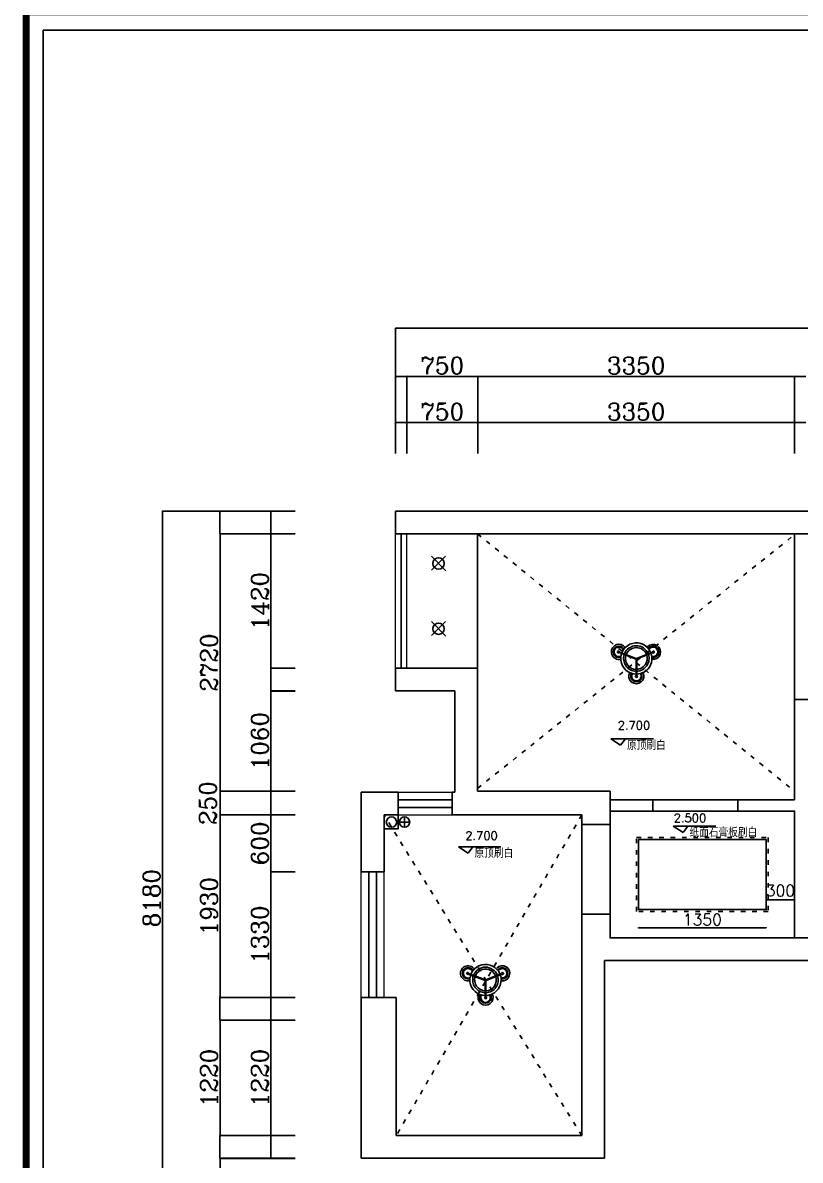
# Model space of a CAD drawing. Header units: millimetres. Extents: x 512961 to 1001058, y -961995 to -458543.
# Drawn here: x 773196 to 781415, y -936326 to -924303 of the extents above; entities that cross this region are included whole.
import ezdxf

# ---------------------------------------------------------------- set-up
doc = ezdxf.new("R2010")
doc.units = ezdxf.units.MM
doc.header["$MEASUREMENT"] = 0
doc.header["$PDMODE"] = 3
doc.linetypes.add('ACAD_ISO03W100', pattern=[30, 12, -18])
doc.layers.get('0').update_dxf_attribs({"linetype": 'CONTINUOUS'})
doc.layers.get('DEFPOINTS').update_dxf_attribs({"linetype": 'CONTINUOUS'})
for name, color, linetype in [('0-ELV-01-细实线', 1, 'CONTINUOUS'), ('1', 7, 'CONTINUOUS'), ('2', 4, 'CONTINUOUS'), ('txt', 7, 'CONTINUOUS'), ('WINDOW', 5, 'CONTINUOUS'), ('WINDOW_TEXT', 7, 'CONTINUOUS'), ('辅助线', 8, 'CONTINUOUS')]:
    doc.layers.add(name, color=color, linetype=linetype)
doc.layers.add('门窗', color=4, linetype='CONTINUOUS', lineweight=13)
doc.styles.get("Standard").update_dxf_attribs({"font": 'complex.shx', "bigfont": 'hzxy.shx'})
doc.dimstyles.new('LMDIM40', dxfattribs={"dimtxt": 80, "dimasz": 20, "dimexe": 0, "dimexo": 0, "dimgap": 25, "dimtad": 1, "dimdec": 0, "dimzin": 0, "dimdsep": 46, "dimtxsty": 'Standard', "dimblk1": 'DOT', "dimblk2": 'DOT', "dimsah": 1, "dimcen": 0, "dimclrd": 2, "dimclre": 2, "dimclrt": 2, "dimadec": 0, "dimazin": 0, "dimtfac": 1, "dimtdec": 0, "dimtmove": 2, "dimatfit": 3, "dimldrblk": 'DOT', "dimfxl": 0, "dimtolj": 1, "dimtzin": 0, "dimarcsym": 0})

# ---------------------------------------------------------------- blocks, each defined once
blk = doc.blocks.new('_ArchTick')
at = {"color": 0, "linetype": 'ByBlock', "const_width": 0.15}
blk.add_lwpolyline([(-0.5, -0.5), (0.5, 0.5)], dxfattribs=at)
blk = doc.blocks.new('*D587')
at = {"layer": 'DEFPOINTS', "color": 0}
for p in [(778005, -928529), (777255, -928856), (778005, -928856)]:
    blk.add_point(p, dxfattribs=at)
at = {"layer": 'txt', "color": 2, "lineweight": -2}
for p, q in [((777255, -928856), (777255, -928529)), ((777255, -928529), (778005, -928529)), ((778005, -928856), (778005, -928529))]:
    blk.add_line(p, q, dxfattribs=at)
at = {"layer": 'txt', "color": 2, "lineweight": -2, "xscale": 20, "yscale": 20, "zscale": 20, "rotation": 180}
blk.add_blockref('_ArchTick', (777255, -928529), dxfattribs=at)
at = {"layer": 'txt', "color": 2, "lineweight": -2, "xscale": 20, "yscale": 20, "zscale": 20}
blk.add_blockref('_ArchTick', (778005, -928529), dxfattribs=at)
at = {"layer": 'txt', "color": 2, "insert": (777630, -928414), "char_height": 180, "attachment_point": 5}
blk.add_mtext('\\A1;750', dxfattribs=at)
blk = doc.blocks.new('_DOT')
at = {"color": 0, "linetype": 'ByBlock'}
blk.add_line((-0.5, 0), (-1, 0), dxfattribs=at)
at = {"color": 0, "linetype": 'ByBlock', "const_width": 0.5}
blk.add_lwpolyline([(-0.25, 0, 1), (0.25, 0, 1)], format="xyb", close=True, dxfattribs=at)
blk = doc.blocks.new('DOT')
at = {"color": 0, "linetype": 'ByBlock'}
blk.add_line((-0.35, 0), (-1, 0), dxfattribs=at)
at = {"color": 0, "linetype": 'ByBlock', "const_width": 0.35}
blk.add_lwpolyline([(-0.175, 0, 1), (0.175, 0, 1)], format="xyb", close=True, dxfattribs=at)
blk = doc.blocks.new('*D588')
at = {"layer": 'DEFPOINTS', "color": 0}
for p in [(781355, -928529), (778005, -928856), (781355, -928856)]:
    blk.add_point(p, dxfattribs=at)
at = {"layer": 'txt', "color": 2, "lineweight": -2}
for p, q in [((778005, -928856), (778005, -928529)), ((778005, -928529), (781355, -928529)), ((781355, -928856), (781355, -928529))]:
    blk.add_line(p, q, dxfattribs=at)
at = {"layer": 'txt', "color": 2, "lineweight": -2, "xscale": 20, "yscale": 20, "zscale": 20, "rotation": 180}
blk.add_blockref('_ArchTick', (778005, -928529), dxfattribs=at)
at = {"layer": 'txt', "color": 2, "lineweight": -2, "xscale": 20, "yscale": 20, "zscale": 20}
blk.add_blockref('_ArchTick', (781355, -928529), dxfattribs=at)
at = {"layer": 'txt', "color": 2, "insert": (779680, -928414), "char_height": 180, "attachment_point": 5}
blk.add_mtext('\\A1;3350', dxfattribs=at)
blk = doc.blocks.new('*D596')
at = {"layer": 'DEFPOINTS', "color": 0}
for p in [(778005, -928041), (777255, -928856), (778005, -928856)]:
    blk.add_point(p, dxfattribs=at)
at = {"layer": 'txt', "color": 2, "lineweight": -2}
for p, q in [((777255, -928856), (777255, -928041)), ((777255, -928041), (778005, -928041)), ((778005, -928856), (778005, -928041))]:
    blk.add_line(p, q, dxfattribs=at)
at = {"layer": 'txt', "color": 2, "lineweight": -2, "xscale": 20, "yscale": 20, "zscale": 20, "rotation": 180}
blk.add_blockref('_ArchTick', (777255, -928041), dxfattribs=at)
at = {"layer": 'txt', "color": 2, "lineweight": -2, "xscale": 20, "yscale": 20, "zscale": 20}
blk.add_blockref('_ArchTick', (778005, -928041), dxfattribs=at)
at = {"layer": 'txt', "color": 2, "insert": (777630, -927926), "char_height": 180, "attachment_point": 5}
blk.add_mtext('\\A1;750', dxfattribs=at)
blk = doc.blocks.new('*D597')
at = {"layer": 'DEFPOINTS', "color": 0}
for p in [(781355, -928041), (778005, -928856), (781355, -928856)]:
    blk.add_point(p, dxfattribs=at)
at = {"layer": 'txt', "color": 2, "lineweight": -2}
for p, q in [((778005, -928856), (778005, -928041)), ((778005, -928041), (781355, -928041)), ((781355, -928856), (781355, -928041))]:
    blk.add_line(p, q, dxfattribs=at)
at = {"layer": 'txt', "color": 2, "lineweight": -2, "xscale": 20, "yscale": 20, "zscale": 20, "rotation": 180}
blk.add_blockref('_ArchTick', (778005, -928041), dxfattribs=at)
at = {"layer": 'txt', "color": 2, "lineweight": -2, "xscale": 20, "yscale": 20, "zscale": 20}
blk.add_blockref('_ArchTick', (781355, -928041), dxfattribs=at)
at = {"layer": 'txt', "color": 2, "insert": (779680, -927926), "char_height": 180, "attachment_point": 5}
blk.add_mtext('\\A1;3350', dxfattribs=at)
blk = doc.blocks.new('*D603')
at = {"layer": 'DEFPOINTS', "color": 0}
for p in [(792155, -927530), (777135, -928856), (792155, -928856)]:
    blk.add_point(p, dxfattribs=at)
at = {"layer": 'txt', "color": 2, "lineweight": -2}
for p, q in [((777135, -928856), (777135, -927530)), ((777135, -927530), (792155, -927530)), ((792155, -928856), (792155, -927530))]:
    blk.add_line(p, q, dxfattribs=at)
at = {"layer": 'txt', "color": 2, "lineweight": -2, "xscale": 20, "yscale": 20, "zscale": 20, "rotation": 180}
blk.add_blockref('_ArchTick', (777135, -927530), dxfattribs=at)
at = {"layer": 'txt', "color": 2, "lineweight": -2, "xscale": 20, "yscale": 20, "zscale": 20}
blk.add_blockref('_ArchTick', (792155, -927530), dxfattribs=at)
at = {"layer": 'txt', "color": 2, "insert": (784645, -927415), "char_height": 180, "attachment_point": 5}
blk.add_mtext('\\A1;15020', dxfattribs=at)
blk = doc.blocks.new('*D605')
at = {"layer": 'DEFPOINTS', "color": 0}
for p in [(775818, -934846), (776076, -934846), (776076, -936066)]:
    blk.add_point(p, dxfattribs=at)
at = {"layer": 'txt', "color": 2, "lineweight": -2}
for p, q in [((776076, -934846), (775818, -934846)), ((775818, -936066), (775818, -934846)), ((776076, -936066), (775818, -936066))]:
    blk.add_line(p, q, dxfattribs=at)
at = {"layer": 'txt', "color": 2, "lineweight": -2, "xscale": 20, "yscale": 20, "zscale": 20}
for p, rotation in [((775818, -934846), 90), ((775818, -936066), 270)]:
    blk.add_blockref('_ArchTick', p, dxfattribs=dict(at, rotation=rotation))
at = {"layer": 'txt', "color": 2, "insert": (775703, -935456), "char_height": 180, "attachment_point": 5, "rotation": 90}
blk.add_mtext('\\A1;1220', dxfattribs=at)
blk = doc.blocks.new('*D606')
at = {"layer": 'DEFPOINTS', "color": 0}
for p in [(775818, -933276), (776076, -933276), (776076, -934606)]:
    blk.add_point(p, dxfattribs=at)
at = {"layer": 'txt', "color": 2, "lineweight": -2}
for p, q in [((776076, -933276), (775818, -933276)), ((775818, -934606), (775818, -933276)), ((776076, -934606), (775818, -934606))]:
    blk.add_line(p, q, dxfattribs=at)
at = {"layer": 'txt', "color": 2, "lineweight": -2, "xscale": 20, "yscale": 20, "zscale": 20}
for p, rotation in [((775818, -933276), 90), ((775818, -934606), 270)]:
    blk.add_blockref('_ArchTick', p, dxfattribs=dict(at, rotation=rotation))
at = {"layer": 'txt', "color": 2, "insert": (775703, -933941), "char_height": 180, "attachment_point": 5, "rotation": 90}
blk.add_mtext('\\A1;1330', dxfattribs=at)
blk = doc.blocks.new('*D607')
at = {"layer": 'DEFPOINTS', "color": 0}
for p in [(775818, -932676), (776076, -932676), (776076, -933276)]:
    blk.add_point(p, dxfattribs=at)
at = {"layer": 'txt', "color": 2, "lineweight": -2}
for p, q in [((776076, -932676), (775818, -932676)), ((775818, -933276), (775818, -932676)), ((776076, -933276), (775818, -933276))]:
    blk.add_line(p, q, dxfattribs=at)
at = {"layer": 'txt', "color": 2, "lineweight": -2, "xscale": 20, "yscale": 20, "zscale": 20}
for p, rotation in [((775818, -932676), 90), ((775818, -933276), 270)]:
    blk.add_blockref('_ArchTick', p, dxfattribs=dict(at, rotation=rotation))
at = {"layer": 'txt', "color": 2, "insert": (775703, -932976), "char_height": 180, "attachment_point": 5, "rotation": 90}
blk.add_mtext('\\A1;600', dxfattribs=at)
blk = doc.blocks.new('*D608')
at = {"layer": 'DEFPOINTS', "color": 0}
for p in [(775818, -931366), (776076, -931366), (776076, -932426)]:
    blk.add_point(p, dxfattribs=at)
at = {"layer": 'txt', "color": 2, "lineweight": -2}
for p, q in [((776076, -931366), (775818, -931366)), ((775818, -932426), (775818, -931366)), ((776076, -932426), (775818, -932426))]:
    blk.add_line(p, q, dxfattribs=at)
at = {"layer": 'txt', "color": 2, "lineweight": -2, "xscale": 20, "yscale": 20, "zscale": 20}
for p, rotation in [((775818, -931366), 90), ((775818, -932426), 270)]:
    blk.add_blockref('_ArchTick', p, dxfattribs=dict(at, rotation=rotation))
at = {"layer": 'txt', "color": 2, "insert": (775703, -931896), "char_height": 180, "attachment_point": 5, "rotation": 90}
blk.add_mtext('\\A1;1060', dxfattribs=at)
blk = doc.blocks.new('*D609')
at = {"layer": 'DEFPOINTS', "color": 0}
for p in [(775818, -929706), (776076, -929706), (776076, -931126)]:
    blk.add_point(p, dxfattribs=at)
at = {"layer": 'txt', "color": 2, "lineweight": -2}
for p, q in [((776076, -929706), (775818, -929706)), ((775818, -931126), (775818, -929706)), ((776076, -931126), (775818, -931126))]:
    blk.add_line(p, q, dxfattribs=at)
at = {"layer": 'txt', "color": 2, "lineweight": -2, "xscale": 20, "yscale": 20, "zscale": 20}
for p, rotation in [((775818, -929706), 90), ((775818, -931126), 270)]:
    blk.add_blockref('_ArchTick', p, dxfattribs=dict(at, rotation=rotation))
at = {"layer": 'txt', "color": 2, "insert": (775703, -930416), "char_height": 180, "attachment_point": 5, "rotation": 90}
blk.add_mtext('\\A1;1420', dxfattribs=at)
blk = doc.blocks.new('*D610')
at = {"layer": 'DEFPOINTS', "color": 0}
for p in [(776076, -929706), (775281, -932426), (776076, -932426)]:
    blk.add_point(p, dxfattribs=at)
at = {"layer": 'txt', "color": 2, "lineweight": -2}
for p, q in [((776076, -929706), (775281, -929706)), ((775281, -929706), (775281, -932426)), ((776076, -932426), (775281, -932426))]:
    blk.add_line(p, q, dxfattribs=at)
at = {"layer": 'txt', "color": 2, "lineweight": -2, "xscale": 20, "yscale": 20, "zscale": 20}
for p, rotation in [((775281, -929706), 90), ((775281, -932426), 270)]:
    blk.add_blockref('_ArchTick', p, dxfattribs=dict(at, rotation=rotation))
at = {"layer": 'txt', "color": 2, "insert": (775166, -931066), "char_height": 180, "attachment_point": 5, "rotation": 90}
blk.add_mtext('\\A1;2720', dxfattribs=at)
blk = doc.blocks.new('*D611')
at = {"layer": 'DEFPOINTS', "color": 0}
for p in [(776076, -932426), (775281, -932676), (776076, -932676)]:
    blk.add_point(p, dxfattribs=at)
at = {"layer": 'txt', "color": 2, "lineweight": -2}
for p, q in [((776076, -932426), (775281, -932426)), ((775281, -932426), (775281, -932676)), ((776076, -932676), (775281, -932676))]:
    blk.add_line(p, q, dxfattribs=at)
at = {"layer": 'txt', "color": 2, "lineweight": -2, "xscale": 20, "yscale": 20, "zscale": 20}
for p, rotation in [((775281, -932426), 90), ((775281, -932676), 270)]:
    blk.add_blockref('_ArchTick', p, dxfattribs=dict(at, rotation=rotation))
at = {"layer": 'txt', "color": 2, "insert": (775153, -932551), "char_height": 180, "attachment_point": 5, "rotation": 90}
blk.add_mtext('\\A1;250', dxfattribs=at)
blk = doc.blocks.new('*D612')
at = {"layer": 'DEFPOINTS', "color": 0}
for p in [(776076, -932676), (775281, -934606), (776076, -934606)]:
    blk.add_point(p, dxfattribs=at)
at = {"layer": 'txt', "color": 2, "lineweight": -2}
for p, q in [((776076, -932676), (775281, -932676)), ((775281, -932676), (775281, -934606)), ((776076, -934606), (775281, -934606))]:
    blk.add_line(p, q, dxfattribs=at)
at = {"layer": 'txt', "color": 2, "lineweight": -2, "xscale": 20, "yscale": 20, "zscale": 20}
for p, rotation in [((775281, -932676), 90), ((775281, -934606), 270)]:
    blk.add_blockref('_ArchTick', p, dxfattribs=dict(at, rotation=rotation))
at = {"layer": 'txt', "color": 2, "insert": (775166, -933641), "char_height": 180, "attachment_point": 5, "rotation": 90}
blk.add_mtext('\\A1;1930', dxfattribs=at)
blk = doc.blocks.new('*D613')
at = {"layer": 'DEFPOINTS', "color": 0}
for p in [(776076, -934846), (775281, -936066), (776076, -936066)]:
    blk.add_point(p, dxfattribs=at)
at = {"layer": 'txt', "color": 2, "lineweight": -2}
for p, q in [((776076, -934846), (775281, -934846)), ((775281, -934846), (775281, -936066)), ((776076, -936066), (775281, -936066))]:
    blk.add_line(p, q, dxfattribs=at)
at = {"layer": 'txt', "color": 2, "lineweight": -2, "xscale": 20, "yscale": 20, "zscale": 20}
for p, rotation in [((775281, -934846), 90), ((775281, -936066), 270)]:
    blk.add_blockref('_ArchTick', p, dxfattribs=dict(at, rotation=rotation))
at = {"layer": 'txt', "color": 2, "insert": (775166, -935456), "char_height": 180, "attachment_point": 5, "rotation": 90}
blk.add_mtext('\\A1;1220', dxfattribs=at)
blk = doc.blocks.new('*D614')
at = {"layer": 'DEFPOINTS', "color": 0}
for p in [(776076, -936306), (775281, -937406), (776076, -937406)]:
    blk.add_point(p, dxfattribs=at)
at = {"layer": 'txt', "color": 2, "lineweight": -2}
for p, q in [((776076, -936306), (775281, -936306)), ((775281, -936306), (775281, -937406)), ((776076, -937406), (775281, -937406))]:
    blk.add_line(p, q, dxfattribs=at)
at = {"layer": 'txt', "color": 2, "lineweight": -2, "xscale": 20, "yscale": 20, "zscale": 20}
for p, rotation in [((775281, -936306), 90), ((775281, -937406), 270)]:
    blk.add_blockref('_ArchTick', p, dxfattribs=dict(at, rotation=rotation))
at = {"layer": 'txt', "color": 2, "insert": (775166, -936856), "char_height": 180, "attachment_point": 5, "rotation": 90}
blk.add_mtext('\\A1;1100', dxfattribs=at)
blk = doc.blocks.new('*D615')
at = {"layer": 'DEFPOINTS', "color": 0}
for p in [(776076, -929466), (774673, -937646), (776076, -937646)]:
    blk.add_point(p, dxfattribs=at)
at = {"layer": 'txt', "color": 2, "lineweight": -2}
for p, q in [((776076, -929466), (774673, -929466)), ((774673, -929466), (774673, -937646)), ((776076, -937646), (774673, -937646))]:
    blk.add_line(p, q, dxfattribs=at)
at = {"layer": 'txt', "color": 2, "lineweight": -2, "xscale": 20, "yscale": 20, "zscale": 20}
for p, rotation in [((774673, -929466), 90), ((774673, -937646), 270)]:
    blk.add_blockref('_ArchTick', p, dxfattribs=dict(at, rotation=rotation))
at = {"layer": 'txt', "color": 2, "insert": (774558, -933556), "char_height": 180, "attachment_point": 5, "rotation": 90}
blk.add_mtext('\\A1;8180', dxfattribs=at)
blk = doc.blocks.new('*D1211')
at = {"layer": 'DEFPOINTS', "color": 0}
for p in [(781355, -933574), (781055, -933676), (781355, -933676)]:
    blk.add_point(p, dxfattribs=at)
at = {"layer": 'txt', "color": 2, "lineweight": -2}
for p, q in [((781055, -933575), (781055, -933574)), ((781055, -933574), (781355, -933574)), ((781355, -933575), (781355, -933574))]:
    blk.add_line(p, q, dxfattribs=at)
at = {"layer": 'txt', "color": 2, "lineweight": -2, "xscale": 20, "yscale": 20, "zscale": 20, "rotation": 180}
blk.add_blockref('_ArchTick', (781055, -933574), dxfattribs=at)
at = {"layer": 'txt', "color": 2, "lineweight": -2, "xscale": 20, "yscale": 20, "zscale": 20}
blk.add_blockref('_ArchTick', (781355, -933574), dxfattribs=at)
at = {"layer": 'txt', "color": 2, "insert": (781205, -933476), "char_height": 120, "attachment_point": 5}
blk.add_mtext('\\A1;300', dxfattribs=at)
blk = doc.blocks.new('*D1212')
at = {"layer": 'DEFPOINTS', "color": 0}
for p in [(779705, -933676), (781055, -933676), (781055, -933868)]:
    blk.add_point(p, dxfattribs=at)
at = {"layer": 'txt', "color": 2, "lineweight": -2}
for p, q in [((779705, -933867), (779705, -933868)), ((779705, -933868), (781055, -933868)), ((781055, -933867), (781055, -933868))]:
    blk.add_line(p, q, dxfattribs=at)
at = {"layer": 'txt', "color": 2, "lineweight": -2, "xscale": 20, "yscale": 20, "zscale": 20, "rotation": 180}
blk.add_blockref('_ArchTick', (779705, -933868), dxfattribs=at)
at = {"layer": 'txt', "color": 2, "lineweight": -2, "xscale": 20, "yscale": 20, "zscale": 20}
blk.add_blockref('_ArchTick', (781055, -933868), dxfattribs=at)
at = {"layer": 'txt', "color": 2, "insert": (780380, -933783), "char_height": 120, "attachment_point": 5}
blk.add_mtext('\\A1;1350', dxfattribs=at)

msp = doc.modelspace()

# ---------------------------------------------------------------- linework, layer by layer
at = {"color": 8, "linetype": 'ACAD_ISO03W100', "ltscale": 4}
for p, q in [((778003.5, -929705.7), (781353.5, -932425.7)), ((778003.5, -932395.7), (781363.5, -929705.7)), ((779104.6, -936065.7), (777014.6, -932675.7)), ((779104.6, -932675.7), (777144.6, -936065.7))]:
    msp.add_line(p, q, dxfattribs=at)
at = {"color": 7, "linetype": 'ByBlock', "ltscale": 3}
for p, q in [((779678.2, -931027.8), (779500.6, -930960.6)), ((779680.8, -931021.6), (779503.4, -930954.5)), ((779684.6, -931021.4), (779852.4, -930954.7)), ((779687.8, -931027.4), (779854.4, -930961.2)), ((779679.4, -931029.8), (779679.4, -931202.4)), ((779686.7, -931029.6), (779686.7, -931202.2)), ((778083.5, -934425.5), (777905.9, -934358.3)), ((778086.1, -934419.4), (777908.7, -934352.3)), ((778084.7, -934427.5), (778084.7, -934600.2)), ((778089.9, -934419.2), (778257.6, -934352.4)), ((778091.9, -934427.3), (778091.9, -934599.9)), ((778093.1, -934425.2), (778259.6, -934358.9))]:
    msp.add_line(p, q, dxfattribs=at)
at = {"const_width": 72.1}
msp.add_lwpolyline([(773231.9, -943073.8), (799252.6, -943072.4), (799252.6, -924187.5), (773231.9, -924188.9)], close=True, dxfattribs=at)
at = {"color": 4}
msp.add_lwpolyline([(773412.7, -924381.6), (773412.7, -942896.8), (795236.3, -942895.4), (795236.3, -924380.2)], close=True, dxfattribs=at)
at = {"color": 8, "linetype": 'ACAD_ISO03W100', "ltscale": 4}
msp.add_lwpolyline([(779684.6, -932915.7), (781074.6, -932915.7), (781074.6, -933695.7), (779684.6, -933695.7)], close=True, dxfattribs=at)
at = {"color": 7, "linetype": 'ByBlock', "ltscale": 3}
for centre in [(779683, -931026.2), (778088.2, -934423.9)]:
    msp.add_circle(centre, 5.03, dxfattribs=at)
for centre, radius, start, end in [((779497.8, -930952.4), 80, 31.937, 284.00107), ((779493.5, -930953.6), 10, 354.71588, 315.43487), ((779682, -931022.3), 165, 21.62829, 269.11134), ((779682, -931022.3), 165, 271.61974, 19.28876), ((779858.9, -930952.1), 80, 261.25502, 137.18021), ((779862.4, -930955.1), 10, 216.93124, 177.44399), ((779682.3, -931209), 80, 152.0321, 28.16104), ((779683.4, -931211.6), 10, 113.12669, 70.75975), ((777903.1, -934350.1), 80, 31.937, 284.00107), ((778087.3, -934420), 165, 21.62829, 269.11134), ((778264.2, -934349.8), 80, 261.25502, 137.18021), ((777898.7, -934351.3), 10, 354.71588, 315.43487), ((778087.3, -934420), 165, 271.61974, 19.28876), ((778267.6, -934352.9), 10, 216.93124, 177.44399), ((778087.6, -934606.8), 80, 152.0321, 28.16104), ((778088.6, -934609.4), 10, 113.12669, 70.75975)]:
    msp.add_arc(centre, radius, start, end, dxfattribs=at)
at = {"color": 44, "linetype": 'ByBlock', "ltscale": 3}
for centre, radius, start, end in [((779497.8, -930952.4), 60, 27.47403, 289.17142), ((779497.8, -930952.4), 50, 22.51016, 294.84057), ((779682, -931022.3), 135, 21.61273, 159.1944), ((779682, -931022.3), 115, 21.59786, 159.18017), ((779858.9, -930952.1), 60, 258.14898, 141.64318), ((779858.9, -930952.1), 50, 254.45674, 146.60705), ((779682, -931022.3), 135, 162.04086, 268.91384), ((779682, -931022.3), 115, 162.52214, 268.72491), ((779682, -931022.3), 135, 271.97981, 18.75288), ((779682, -931022.3), 115, 272.3243, 18.24006), ((779682.3, -931209), 60, 149.94046, 30.25267), ((779682.3, -931209), 50, 147.1447, 33.04843), ((777903.1, -934350.1), 60, 27.47403, 289.17142), ((777903.1, -934350.1), 50, 22.51016, 294.84057), ((778087.3, -934420), 135, 21.61273, 159.1944), ((778087.3, -934420), 115, 21.59786, 159.18017), ((778264.2, -934349.8), 60, 258.14898, 141.64318), ((778264.2, -934349.8), 50, 254.45674, 146.60705), ((778087.3, -934420), 135, 162.04086, 268.91384), ((778087.3, -934420), 115, 162.52214, 268.72491), ((778087.3, -934420), 135, 271.97981, 18.75288), ((778087.3, -934420), 115, 272.3243, 18.24006), ((778087.6, -934606.8), 60, 149.94046, 30.25267), ((778087.6, -934606.8), 50, 147.1447, 33.04843)]:
    msp.add_arc(centre, radius, start, end, dxfattribs=at)
at = {"layer": '0-ELV-01-细实线', "color": 1, "linetype": 'ACAD_ISO03W100', "ltscale": 5}
msp.add_line((779404.6, -932635.7), (781354.6, -932635.7), dxfattribs=at)
at = {"layer": '1', "color": 7}
for p, q in [((777669.8, -930095.2), (777515.1, -929942)), ((777517.7, -930089.6), (777665.4, -929942.4)), ((777669.8, -930785.2), (777515.1, -930631.9)), ((777517.7, -930779.5), (777665.4, -930632.4))]:
    msp.add_line(p, q, dxfattribs=at)
at = {"layer": '2', "color": 7}
for centre in [(777591.1, -930018.1), (777591.1, -930708.1)]:
    msp.add_circle(centre, 60, dxfattribs=at)
at = {"layer": 'txt', "color": 2}
for p, q in [((777134.6, -928855.8), (777134.6, -928041.1)), ((777134.6, -928041.1), (777254.6, -928041.1)), ((777254.6, -928855.8), (777254.6, -928041.1)), ((781354.6, -928855.8), (781354.6, -928041.1)), ((781354.6, -928041.1), (781474.6, -928041.1)), ((777134.6, -928855.8), (777134.6, -928529.3)), ((777134.6, -928529.3), (777254.6, -928529.3)), ((777254.6, -928855.8), (777254.6, -928529.3)), ((781354.6, -928855.8), (781354.6, -928529.3)), ((781354.6, -928529.3), (781474.6, -928529.3)), ((776075.9, -929465.7), (775280.5, -929465.7)), ((775280.5, -929465.7), (775280.5, -929705.7)), ((776075.9, -929465.7), (775818, -929465.7)), ((775818, -929705.7), (775818, -929465.7)), ((776075.9, -929705.7), (775280.5, -929705.7)), ((776075.9, -929705.7), (775818, -929705.7)), ((776075.9, -931125.7), (775818, -931125.7)), ((775818, -931365.7), (775818, -931125.7)), ((776075.9, -931365.7), (775818, -931365.7)), ((776075.9, -932425.7), (775818, -932425.7)), ((775818, -932675.7), (775818, -932425.7)), ((776075.9, -932675.7), (775818, -932675.7)), ((776075.9, -934605.7), (775280.5, -934605.7)), ((775280.5, -934605.7), (775280.5, -934845.7)), ((776075.9, -934605.7), (775818, -934605.7)), ((775818, -934845.7), (775818, -934605.7)), ((776075.9, -934845.7), (775280.5, -934845.7)), ((776075.9, -934845.7), (775818, -934845.7)), ((776075.9, -936065.7), (775280.5, -936065.7)), ((775280.5, -936065.7), (775280.5, -936305.7)), ((776075.9, -936065.7), (775818, -936065.7)), ((775818, -936305.7), (775818, -936065.7)), ((776075.9, -936305.7), (775280.5, -936305.7)), ((776075.9, -936305.7), (775818, -936305.7))]:
    msp.add_line(p, q, dxfattribs=at)
at = {"layer": 'txt'}
for p, q in [((779862.7, -931873.1), (779412.2, -931873.1)), ((779412.2, -931873.1), (779515.7, -931940.1)), ((779515.7, -931940.1), (779566.7, -931873.1)), ((780523.2, -932794.1), (780072.7, -932794.1)), ((780072.7, -932794.1), (780176.2, -932861.1)), ((780176.2, -932861.1), (780227.2, -932794.1)), ((778251.2, -933013.6), (777800.7, -933013.6)), ((777800.7, -933013.6), (777904.2, -933080.6)), ((777904.2, -933080.6), (777955.2, -933013.6))]:
    msp.add_line(p, q, dxfattribs=at)
msp.add_lwpolyline([(777014.6, -932675.7), (777162.6, -932675.7), (777162.6, -932823.2), (777014.6, -932823.2)], close=True, dxfattribs=at)
at = {"layer": 'WINDOW'}
for p, q in [((777134.6, -929465.7), (783564.6, -929465.7)), ((777134.6, -929705.7), (777134.6, -929465.7)), ((777134.6, -929705.7), (783264.6, -929705.7)), ((778004.6, -931125.7), (778004.6, -929705.7)), ((781354.6, -929705.7), (781354.6, -931455.7)), ((778004.6, -931125.7), (777134.6, -931125.7)), ((777134.6, -931125.7), (777134.6, -931365.7)), ((778004.6, -932425.7), (778004.6, -931125.7)), ((777764.6, -931365.7), (777134.6, -931365.7)), ((777764.6, -932435.7), (777764.6, -931365.7)), ((781353.5, -932425.7), (781354.6, -931455.7)), ((781353.5, -932515.7), (781354.6, -931455.7)), ((781354.6, -931455.7), (781564.6, -931455.7)), ((776774.6, -933275.7), (776774.6, -932435.7)), ((777164.6, -932435.7), (776774.6, -932435.7)), ((777164.6, -932675.7), (777164.6, -932435.7)), ((777734.6, -932675.7), (777734.6, -932435.7)), ((777734.6, -932435.7), (777764.6, -932435.7)), ((779404.6, -932425.7), (778004.6, -932425.7)), ((779404.6, -932775.7), (779404.6, -932425.7)), ((779854.6, -932515.7), (779854.6, -932635.7)), ((779854.6, -932635.7), (779404.6, -932635.7)), ((777014.6, -933275.7), (777014.6, -932675.7)), ((777164.6, -932675.7), (777014.6, -932675.7)), ((777734.6, -932675.7), (779104.6, -932675.7)), ((779104.6, -932675.7), (779104.6, -932775.7)), ((779104.6, -932775.7), (779404.6, -932775.7)), ((777014.6, -933275.7), (776774.6, -933275.7)), ((779404.6, -933725.7), (779104.6, -933725.7)), ((779104.6, -933725.7), (779104.6, -936065.7)), ((779404.6, -933975.7), (779404.6, -933725.7)), ((783724.6, -933975.7), (779404.6, -933975.7)), ((783484.6, -934215.7), (779344.6, -934215.7)), ((779344.6, -934215.7), (779344.6, -936305.7)), ((777144.6, -934605.7), (776774.6, -934605.7)), ((776774.6, -934605.7), (776774.6, -936305.7)), ((777144.6, -936065.7), (777144.6, -934605.7)), ((779104.6, -936065.7), (777144.6, -936065.7)), ((779344.6, -936305.7), (776774.6, -936305.7))]:
    msp.add_line(p, q, dxfattribs=at)
for points in [[(779404.6, -932515.7), (779854.6, -932515.7)], [(781353.5, -932515.7), (780754.6, -932515.7), (780754.6, -932635.7)]]:
    msp.add_lwpolyline(points, dxfattribs=at)
at = {"layer": 'WINDOW_TEXT'}
for p, q in [((777194.6, -931125.7), (777194.6, -929705.7)), ((777164.6, -932515.7), (777734.6, -932515.7)), ((777164.6, -932595.7), (777734.6, -932595.7)), ((777176.1, -932752), (777286.1, -932752)), ((777231.1, -932697), (777231.1, -932807)), ((776854.6, -934605.7), (776854.6, -933275.7)), ((776934.6, -934605.7), (776934.6, -933275.7))]:
    msp.add_line(p, q, dxfattribs=at)
for centre in [(777093.8, -932752), (777231.1, -932752)]:
    msp.add_circle(centre, 55, dxfattribs=at)
at = {"layer": '辅助线'}
for p, q in [((779854.6, -932515.7), (780754.6, -932515.7)), ((779104.6, -933725.7), (779104.6, -932775.7)), ((779404.6, -932775.7), (779404.6, -933725.7))]:
    msp.add_line(p, q, dxfattribs=at)
for points in [[(779404.6, -932635.7), (781354.6, -932635.7), (781354.6, -933975.7), (779404.6, -933975.7)], [(779404.6, -932635.7), (781354.6, -932635.7), (781354.6, -933975.7), (779404.6, -933975.7)], [(779704.6, -932935.7), (781054.6, -932935.7), (781054.6, -933675.7), (779704.6, -933675.7)]]:
    msp.add_lwpolyline(points, close=True, dxfattribs=at)
at = {"layer": '门窗'}
for p, q in [((777134.6, -931125.7), (777134.6, -929705.7)), ((777254.6, -931125.7), (777254.6, -929705.7)), ((777164.6, -932435.7), (777734.6, -932435.7)), ((777164.6, -932675.7), (777734.6, -932675.7)), ((776774.6, -934605.7), (776774.6, -933275.7)), ((777014.6, -934605.7), (777014.6, -933275.7))]:
    msp.add_line(p, q, dxfattribs=at)

# ---------------------------------------------------------------- block references
at = {"layer": 'txt', "color": 2, "xscale": 20, "yscale": 20, "zscale": 20}
for p, rotation in [((777134.6, -928041.1), 180), ((781354.6, -928041.1), 180), ((777134.6, -928529.3), 180), ((781354.6, -928529.3), 180), ((775280.5, -929465.7), 90), ((775818, -929465.7), 90), ((775280.5, -929705.7), 270), ((775818, -929705.7), 270), ((775818, -931125.7), 90), ((775818, -931365.7), 270), ((775818, -932425.7), 90), ((775818, -932675.7), 270), ((775280.5, -934605.7), 90), ((775818, -934605.7), 90), ((775280.5, -934845.7), 270), ((775818, -934845.7), 270), ((775280.5, -936065.7), 90), ((775818, -936065.7), 90), ((775280.5, -936305.7), 270), ((775818, -936305.7), 270)]:
    msp.add_blockref('_ArchTick', p, dxfattribs=dict(at, rotation=rotation))
for p in [(777254.6, -928041.1), (777254.6, -928529.3)]:
    msp.add_blockref('_ArchTick', p, dxfattribs=at)

# ---------------------------------------------------------------- texts
at = {"layer": 'txt', "char_height": 89, "width": 2632.599, "attachment_point": 1}
for s, insert in [('\\pt133.516;2.700', (779484.7, -931684.1)), ('原顶刷白', (779583.2, -931900.1)), ('\\pt133.516;2.500', (780077.1, -932663.1)), ('\\pt133.516;2.700', (777873.7, -932850.1)), ('纸面石膏板刷白', (780243.7, -932821.1)), ('原顶刷白', (777971.7, -933040.6))]:
    msp.add_mtext(s, dxfattribs=dict(at, insert=insert))

# ---------------------------------------------------------------- dimensions: what is measured, and where the dimension line sits
at = {"layer": 'txt'}
for base, p1, p2, override, picture, middle in [((792154.6, -927529.9), (777134.6, -928855.8), (792154.6, -928855.8), {"dimtxt": 180, "dimblk": 'ArchTick', "dimsah": 0, "dimldrblk": 'DOT'}, '*D603', (784644.6, -927414.9)), ((778004.6, -928041.1), (777254.6, -928855.8), (778004.6, -928855.8), {"dimtxt": 180, "dimblk": 'ArchTick', "dimsah": 0, "dimldrblk": 'DOT'}, '*D596', (777629.6, -927926.1)), ((781354.6, -928041.1), (778004.6, -928855.8), (781354.6, -928855.8), {"dimtxt": 180, "dimblk": 'ArchTick', "dimsah": 0, "dimldrblk": 'DOT'}, '*D597', (779679.6, -927926.1)), ((778004.6, -928529.3), (777254.6, -928855.8), (778004.6, -928855.8), {"dimtxt": 180, "dimblk": 'ArchTick', "dimsah": 0, "dimldrblk": 'DOT'}, '*D587', (777629.6, -928414.3)), ((781354.6, -928529.3), (778004.6, -928855.8), (781354.6, -928855.8), {"dimtxt": 180, "dimblk": 'ArchTick', "dimsah": 0, "dimldrblk": 'DOT'}, '*D588', (779679.6, -928414.3)), ((781354.6, -933573.6), (781054.6, -933675.7), (781354.6, -933675.7), {"dimtxt": 120, "dimblk": 'ArchTick', "dimsah": 0, "dimldrblk": 'DOT', "dimfxl": 1.25, "dimfxlon": 1}, '*D1211', (781204.6, -933476.1)), ((781054.6, -933868.1), (779704.6, -933675.7), (781054.6, -933675.7), {"dimtxt": 120, "dimblk": 'ArchTick', "dimsah": 0, "dimldrblk": 'DOT', "dimfxl": 1.25, "dimfxlon": 1}, '*D1212', (780379.6, -933783.1))]:
    dim = msp.add_linear_dim(base=base, p1=p1, p2=p2, dimstyle='LMDIM40', override=override, dxfattribs=at)
    dim.commit()
    dim.dimension.update_dxf_attribs({"geometry": picture, "text_midpoint": middle})
for base, p1, p2, angle, picture, middle in [((774673, -937645.7), (776075.9, -929465.7), (776075.9, -937645.7), 90, '*D615', (774558, -933555.7)), ((775280.5, -932425.7), (776075.9, -929705.7), (776075.9, -932425.7), 90, '*D610', (775165.5, -931065.7)), ((775818, -929705.7), (776075.9, -931125.7), (776075.9, -929705.7), 270, '*D609', (775703, -930415.7)), ((775818, -931365.7), (776075.9, -932425.7), (776075.9, -931365.7), 270, '*D608', (775703, -931895.7)), ((775280.5, -932675.7), (776075.9, -932425.7), (776075.9, -932675.7), 90, '*D611', (775153, -932550.7)), ((775280.5, -934605.7), (776075.9, -932675.7), (776075.9, -934605.7), 90, '*D612', (775165.5, -933640.7)), ((775818, -932675.7), (776075.9, -933275.7), (776075.9, -932675.7), 270, '*D607', (775703, -932975.7)), ((775818, -933275.7), (776075.9, -934605.7), (776075.9, -933275.7), 270, '*D606', (775703, -933940.7)), ((775280.5, -936065.7), (776075.9, -934845.7), (776075.9, -936065.7), 90, '*D613', (775165.5, -935455.7)), ((775818, -934845.7), (776075.9, -936065.7), (776075.9, -934845.7), 270, '*D605', (775703, -935455.7)), ((775280.5, -937405.7), (776075.9, -936305.7), (776075.9, -937405.7), 90, '*D614', (775165.5, -936855.7))]:
    dim = msp.add_linear_dim(base=base, p1=p1, p2=p2, angle=angle, dimstyle='LMDIM40', override={"dimtxt": 180, "dimblk": 'ArchTick', "dimsah": 0, "dimldrblk": 'DOT'}, dxfattribs=at)
    dim.commit()
    dim.dimension.update_dxf_attribs({"geometry": picture, "text_midpoint": middle})

doc.saveas('drawing.dxf')
